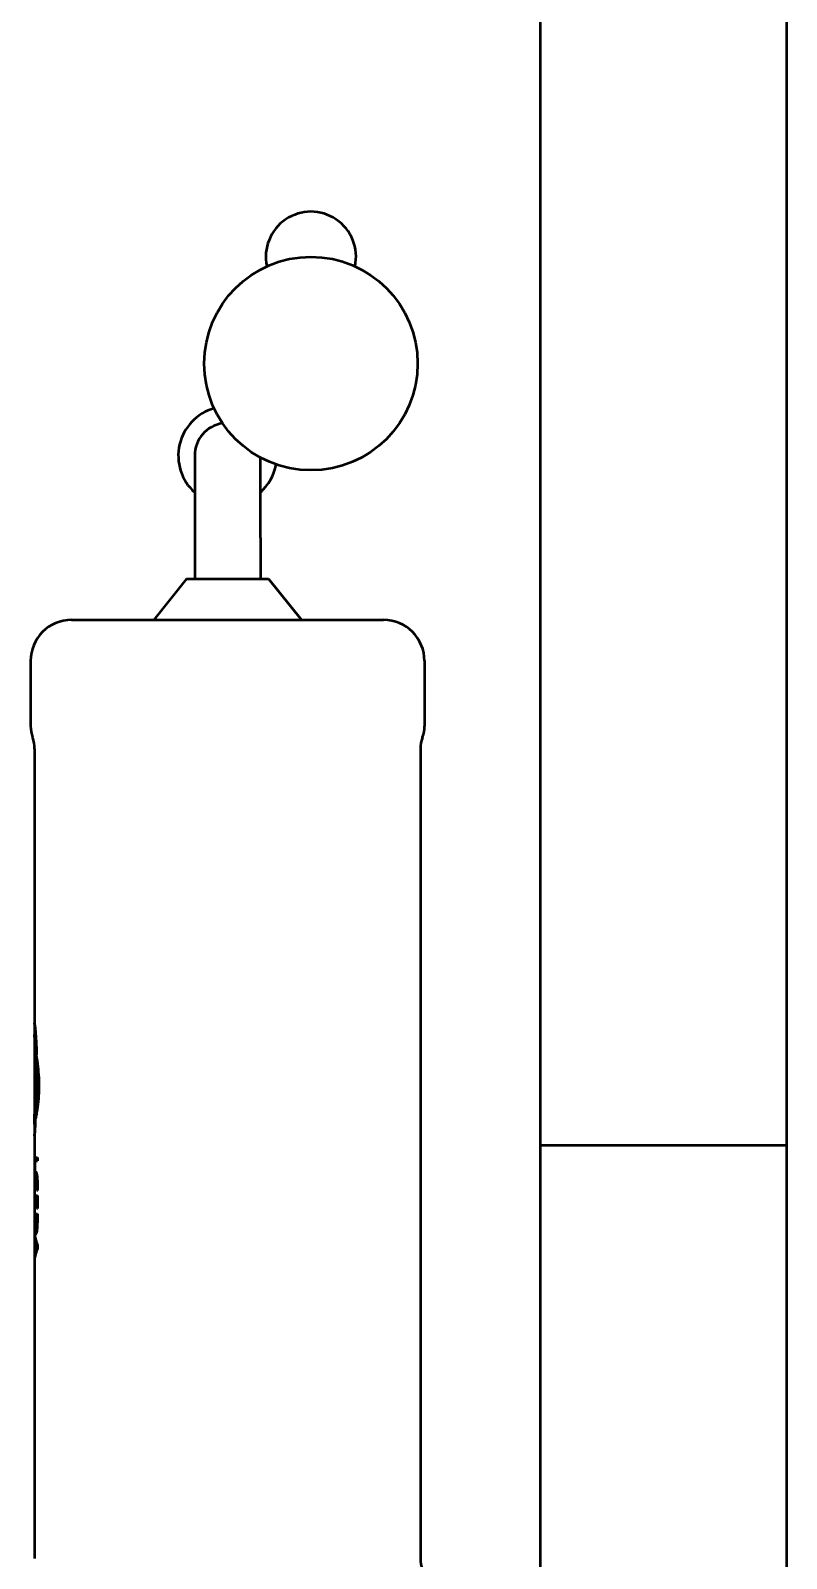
# Model space of a CAD drawing. Header units: millimetres. Extents: x -106 to 841, y -50 to 594.
# Drawn here: x 293.62 to 302.83, y 336.49 to 355.1 of the extents above; entities that cross this region are included whole.
import ezdxf

# ---------------------------------------------------------------- set-up
doc = ezdxf.new("R2010")
doc.units = ezdxf.units.MM
doc.layers.add('Visible (ISO)', color=7, linetype='Continuous', lineweight=50)

msp = doc.modelspace()

# ---------------------------------------------------------------- linework, layer by layer
at = {"layer": 'Visible (ISO)'}
for p, q in [((299.831, 375.018), (299.831, 300.018)), ((302.831, 372.518), (302.831, 302.518)), ((295.621, 349.92), (295.621, 348.92)), ((296.421, 348.92), (296.421, 349.898)), ((295.621, 348.92), (295.621, 348.42)), ((296.421, 348.92), (296.421, 348.42)), ((295.521, 348.42), (295.121, 347.92)), ((295.521, 348.42), (296.521, 348.42)), ((296.521, 348.42), (296.921, 347.92)), ((294.121, 347.92), (297.921, 347.92)), ((293.621, 347.42), (293.621, 346.628)), ((298.421, 347.42), (298.421, 346.628)), ((293.647, 346.487), (293.645, 346.492)), ((298.395, 346.487), (298.397, 346.492)), ((293.671, 346.35), (293.671, 343.008)), ((298.371, 346.35), (298.371, 336.491)), ((293.67, 343.01), (293.671, 343.01)), ((293.67, 343.008), (293.67, 342.871)), ((293.671, 342.851), (293.671, 341.847)), ((293.691, 342.606), (293.692, 342.606)), ((293.67, 342.086), (293.671, 342.086)), ((293.672, 341.929), (293.672, 341.946)), ((293.679, 341.839), (293.68, 341.839)), ((293.701, 341.955), (293.702, 341.955)), ((293.67, 341.78), (293.67, 341.638)), ((293.671, 341.638), (293.671, 336.491)), ((302.831, 341.518), (299.831, 341.518)), ((293.672, 341.375), (293.673, 341.375)), ((293.672, 341.214), (293.672, 341.375)), ((293.674, 341.335), (293.674, 341.214)), ((293.675, 341.214), (293.675, 341.335)), ((293.705, 341.373), (293.706, 341.373)), ((293.705, 341.373), (293.705, 341.334)), ((293.705, 341.334), (293.706, 341.334)), ((293.706, 341.334), (293.706, 341.373)), ((293.674, 341.214), (293.675, 341.214)), ((293.683, 341.201), (293.684, 341.201)), ((293.672, 340.912), (293.673, 340.912)), ((293.672, 340.748), (293.672, 340.912)), ((293.673, 340.873), (293.673, 340.748)), ((293.674, 340.973), (293.675, 340.973)), ((293.674, 340.748), (293.674, 340.873)), ((293.681, 340.763), (293.682, 340.872)), ((293.685, 340.872), (293.685, 340.763)), ((293.686, 340.763), (293.686, 340.872)), ((293.698, 340.753), (293.699, 340.871)), ((293.703, 340.971), (293.704, 340.971)), ((293.704, 340.91), (293.705, 340.91)), ((293.704, 340.91), (293.704, 340.753)), ((293.705, 340.753), (293.705, 340.91)), ((293.672, 340.691), (293.673, 340.691)), ((293.672, 340.607), (293.672, 340.691)), ((293.673, 340.748), (293.674, 340.748)), ((293.685, 340.763), (293.686, 340.763)), ((293.704, 340.753), (293.705, 340.753)), ((293.704, 340.688), (293.705, 340.688)), ((293.704, 340.688), (293.704, 340.601)), ((293.705, 340.601), (293.705, 340.688)), ((293.673, 340.607), (293.673, 340.651)), ((293.674, 340.651), (293.674, 340.607)), ((293.698, 340.649), (293.698, 340.603)), ((293.672, 340.425), (293.673, 340.425)), ((293.672, 340.382), (293.672, 340.425)), ((293.676, 340.225), (293.676, 340.352)), ((293.679, 340.237), (293.679, 340.339)), ((293.68, 340.335), (293.68, 340.241)), ((293.683, 340.441), (293.684, 340.441)), ((293.672, 340.151), (293.672, 340.194)), ((293.672, 340.151), (293.673, 340.151)), ((293.697, 340.287), (293.697, 340.287)), ((293.704, 340.307), (293.705, 340.307)), ((293.704, 340.307), (293.704, 340.265)), ((293.704, 340.265), (293.705, 340.265)), ((293.705, 340.265), (293.705, 340.307))]:
    msp.add_line(p, q, dxfattribs=at)
msp.add_circle((297.037, 351.042), 1.3, dxfattribs=at)
for centre, radius, start, end in [((297.037, 352.342), 0.55, 347.7872, 192.2129), ((296.021, 349.92), 0.6, 105.8902, 228.1894), ((296.021, 349.92), 0.4, 98.8939, 180), ((296.021, 349.92), 0.6, 311.81, 349.7862), ((294.121, 347.42), 0.5, 90, 180), ((297.921, 347.42), 0.5, 0, 90), ((294.021, 346.628), 0.4, 180, 200), ((293.271, 346.35), 0.4, 0, 20), ((298.771, 346.35), 0.4, 160, 180), ((298.021, 346.628), 0.4, 340, 0), ((298.771, 336.491), 0.4, 180, 200)]:
    msp.add_arc(centre, radius, start, end, dxfattribs=at)
for centre, major_axis, ratio, start_param, end_param in [((304.921, 342.069), (-11.252, 0), 0.88961, 6.269854, 6.28153), ((296.021, 342.09), (-2.351, 0), 0.575426, 0.003645, 0.029168), ((296.021, 341.376), (-2.351, 0), 0.007092, 0.042764, 0.173372), ((296.021, 341.376), (-2.35, 0), 0.007092, 0.042783, 0.173446), ((296.021, 341.336), (-2.351, 0), 0.007092, 0.057457, 0.173251), ((296.021, 341.215), (2.351, 0), 0.007092, 3.183872, 3.198684), ((296.021, 340.974), (2.351, 0), 0.007092, 3.188524, 3.204602), ((296.021, 340.913), (-2.351, 0), 0.007092, 0.041367, 0.171955), ((296.021, 340.913), (-2.35, 0), 0.007092, 0.041385, 0.172029), ((296.021, 340.874), (2.351, 0), 0.007092, 3.197653, 3.241439), ((296.021, 340.874), (2.351, 0), 0.007092, 3.256385, 3.298301), ((296.021, 340.974), (2.351, 0), 0.007092, 3.292834, 3.310575), ((296.021, 340.749), (2.351, 0), 0.007092, 3.182465, 3.197276), ((296.021, 340.691), (-2.351, 0), 0.007092, 0.040698, 0.171276), ((296.021, 340.691), (-2.35, 0), 0.007092, 0.040715, 0.17135), ((296.021, 340.764), (2.351, 0), 0.007092, 3.241109, 3.256054), ((296.021, 340.756), (2.351, 0), 0.007092, 3.297941, 3.31307), ((296.021, 340.652), (-2.351, 0), 0.007092, 0.055389, 0.156028), ((296.37, 340.462), (-2.701, 0), 0.362554, 0.03714, 0.158676), ((296.021, 340.415), (2.351, 0), 0.35939, 3.181359, 3.216822), ((296.37, 340.462), (-2.699, 0), 0.362554, 0.037156, 0.158744), ((296.332, 340.417), (-2.662, 0), 0.3452, 0.084394, 0.135319), ((296.342, 340.117), (-2.672, 0), 0.349299, 6.123781, 6.246618), ((296.021, 340.161), (2.351, 0), 0.36484, 3.066748, 3.102392), ((296.342, 340.117), (-2.671, 0), 0.349299, 6.123713, 6.246602), ((296.312, 340.162), (-2.642, 0), 0.33493, 6.147368, 6.198751)]:
    msp.add_ellipse(centre, major_axis=major_axis, ratio=ratio, start_param=start_param, end_param=end_param, dxfattribs=at)
for points, knots in [([(293.67, 343.01), (293.67, 343.01), (293.67, 343.009), (293.67, 343.007), (293.67, 343.005), (293.67, 342.999), (293.671, 342.992), (293.674, 342.965), (293.677, 342.939), (293.68, 342.906)], [-0.02752903, -0.02752903, -0.02752903, -0.02752903, -0.02440837, -0.02440837, -0.02099819, -0.02099819, -0.01377998, -0.01377998, 0, 0, 0, 0]), ([(293.681, 342.906), (293.678, 342.939), (293.675, 342.965), (293.672, 342.992), (293.671, 342.999), (293.671, 343.005), (293.671, 343.007), (293.671, 343.008), (293.671, 343.008), (293.671, 343.008)], [0, 0, 0, 0, 0.01378325, 0.01378325, 0.02099863, 0.02099863, 0.02440866, 0.02440866, 0.02471944, 0.02471944, 0.02471944, 0.02471944]), ([(293.678, 342.655), (293.678, 342.66), (293.678, 342.666), (293.677, 342.678), (293.677, 342.684), (293.677, 342.708), (293.677, 342.725), (293.675, 342.766), (293.674, 342.789), (293.672, 342.828), (293.671, 342.844), (293.67, 342.861), (293.67, 342.866), (293.67, 342.87), (293.67, 342.871), (293.67, 342.871)], [-0.03413203, -0.03413203, -0.03413203, -0.03413203, -0.03242295, -0.03242295, -0.03054113, -0.03054113, -0.02519453, -0.02519453, -0.01707212, -0.01707212, -0.00860337, -0.00860337, -0.00430527, -0.00430527, -0.00247494, -0.00247494, -0.00247494, -0.00247494]), ([(293.68, 342.906), (293.683, 342.873), (293.686, 342.834), (293.69, 342.766), (293.691, 342.74), (293.692, 342.695), (293.692, 342.675), (293.692, 342.656)], [-0.02785024, -0.02785024, -0.02785024, -0.02785024, -0.01390342, -0.01390342, -0.00580587, -0.00580587, 0, 0, 0, 0]), ([(293.693, 342.656), (293.693, 342.675), (293.693, 342.695), (293.692, 342.74), (293.691, 342.766), (293.687, 342.834), (293.684, 342.873), (293.681, 342.906)], [0, 0, 0, 0, 0.00580544, 0.00580544, 0.01390359, 0.01390359, 0.02785027, 0.02785027, 0.02785027, 0.02785027]), ([(293.675, 342.54), (293.675, 342.549), (293.676, 342.559), (293.676, 342.569), (293.676, 342.579), (293.677, 342.589), (293.677, 342.599), (293.677, 342.617), (293.678, 342.636), (293.678, 342.655)], [0, 0, 0, 0, 0.0000324982, 0.0000324982, 0.0000324982, 0.0000649842, 0.0000649842, 0.0000649842, 0.0001210088, 0.0001210088, 0.0001210088, 0.0001210088]), ([(293.692, 342.656), (293.692, 342.651), (293.692, 342.647), (293.692, 342.643), (293.692, 342.638), (293.692, 342.634), (293.692, 342.63), (293.691, 342.622), (293.691, 342.614), (293.691, 342.606)], [0, 0, 0, 0, 0.00001312132, 0.00001312132, 0.00001312132, 0.00002623838, 0.00002623838, 0.00002623838, 0.00005010707, 0.00005010707, 0.00005010707, 0.00005010707]), ([(293.691, 342.606), (293.692, 342.599), (293.694, 342.592), (293.695, 342.584), (293.696, 342.577), (293.698, 342.569), (293.699, 342.561), (293.701, 342.545), (293.704, 342.528), (293.706, 342.51)], [0, 0, 0, 0, 0.0000348254, 0.0000348254, 0.0000348254, 0.0000696653, 0.0000696653, 0.0000696653, 0.0001364177, 0.0001364177, 0.0001364177, 0.0001364177]), ([(293.692, 342.606), (293.692, 342.61), (293.692, 342.615), (293.692, 342.619), (293.692, 342.623), (293.693, 342.628), (293.693, 342.632), (293.693, 342.64), (293.693, 342.648), (293.693, 342.656)], [0, 0, 0, 0, 0.00001311515, 0.00001311515, 0.00001311515, 0.00002623177, 0.00002623177, 0.00002623177, 0.00005013041, 0.00005013041, 0.00005013041, 0.00005013041]), ([(293.707, 342.51), (293.706, 342.519), (293.705, 342.529), (293.703, 342.537), (293.702, 342.546), (293.701, 342.555), (293.699, 342.563), (293.697, 342.578), (293.695, 342.592), (293.692, 342.606)], [0, 0, 0, 0, 0.0000348571, 0.0000348571, 0.0000348571, 0.0000696973, 0.0000696973, 0.0000696973, 0.0001363039, 0.0001363039, 0.0001363039, 0.0001363039]), ([(293.698, 342.248), (293.698, 342.259), (293.698, 342.27), (293.698, 342.294), (293.697, 342.306), (293.696, 342.358), (293.693, 342.394), (293.688, 342.452), (293.685, 342.475), (293.68, 342.513), (293.677, 342.529), (293.675, 342.54)], [-0.0383786, -0.0383786, -0.0383786, -0.0383786, -0.03501509, -0.03501509, -0.03124312, -0.03124312, -0.01921639, -0.01921639, -0.00992973, -0.00992973, 0, 0, 0, 0]), ([(293.706, 342.51), (293.711, 342.472), (293.715, 342.43), (293.719, 342.361), (293.721, 342.335), (293.722, 342.289), (293.722, 342.269), (293.722, 342.249)], [-0.02795039, -0.02795039, -0.02795039, -0.02795039, -0.01395151, -0.01395151, -0.00600391, -0.00600391, 0, 0, 0, 0]), ([(293.723, 342.249), (293.723, 342.269), (293.723, 342.289), (293.722, 342.335), (293.721, 342.361), (293.716, 342.43), (293.712, 342.472), (293.707, 342.51)], [0, 0, 0, 0, 0.00600421, 0.00600421, 0.01395392, 0.01395392, 0.02795043, 0.02795043, 0.02795043, 0.02795043]), ([(293.672, 341.946), (293.673, 341.95), (293.676, 341.963), (293.681, 341.998), (293.684, 342.02), (293.69, 342.074), (293.693, 342.108), (293.696, 342.163), (293.697, 342.182), (293.698, 342.217), (293.698, 342.232), (293.698, 342.248)], [-0.04473034, -0.04473034, -0.04473034, -0.04473034, -0.03262313, -0.03262313, -0.02235342, -0.02235342, -0.01055376, -0.01055376, -0.00462282, -0.00462282, 0, 0, 0, 0]), ([(293.722, 342.249), (293.722, 342.226), (293.722, 342.204), (293.72, 342.151), (293.718, 342.121), (293.712, 342.041), (293.706, 341.995), (293.701, 341.955)], [-0.0324166, -0.0324166, -0.0324166, -0.0324166, -0.02564852, -0.02564852, -0.01622691, -0.01622691, 0, 0, 0, 0]), ([(293.702, 341.955), (293.707, 341.995), (293.713, 342.041), (293.719, 342.121), (293.721, 342.151), (293.723, 342.204), (293.723, 342.226), (293.723, 342.249)], [0, 0, 0, 0, 0.01622663, 0.01622663, 0.02564905, 0.02564905, 0.03241667, 0.03241667, 0.03241667, 0.03241667]), ([(293.67, 341.78), (293.67, 341.785), (293.67, 341.791), (293.67, 341.797), (293.67, 341.808), (293.67, 341.823), (293.671, 341.839), (293.671, 341.855), (293.671, 341.873), (293.671, 341.891), (293.671, 341.904), (293.672, 341.916), (293.672, 341.929)], [0.0000831317, 0.0000831317, 0.0000831317, 0.0000831317, 0.000113004, 0.000113004, 0.000113004, 0.0001696717, 0.0001696717, 0.0001696717, 0.000226957, 0.000226957, 0.000226957, 0.000264275, 0.000264275, 0.000264275, 0.000264275]), ([(293.679, 341.839), (293.678, 341.806), (293.677, 341.776), (293.674, 341.725), (293.673, 341.704), (293.671, 341.672), (293.67, 341.66), (293.67, 341.646), (293.67, 341.641), (293.67, 341.635), (293.67, 341.632), (293.67, 341.629), (293.67, 341.628), (293.671, 341.627), (293.671, 341.627), (293.671, 341.627)], [-0.03805967, -0.03805967, -0.03805967, -0.03805967, -0.02774944, -0.02774944, -0.01904787, -0.01904787, -0.01178072, -0.01178072, -0.00798568, -0.00798568, -0.00461383, -0.00461383, -0.00241648, -0.00241648, -0.00105171, -0.00105171, -0.00105171, -0.00105171]), ([(293.671, 341.638), (293.671, 341.641), (293.671, 341.646), (293.671, 341.66), (293.672, 341.672), (293.674, 341.704), (293.675, 341.725), (293.678, 341.775), (293.679, 341.806), (293.68, 341.839)], [0.00802162, 0.00802162, 0.00802162, 0.00802162, 0.011762, 0.011762, 0.01898646, 0.01898646, 0.02767971, 0.02767971, 0.03805986, 0.03805986, 0.03805986, 0.03805986]), ([(293.701, 341.955), (293.697, 341.929), (293.693, 341.906), (293.685, 341.867), (293.682, 341.851), (293.679, 341.839)], [-0.02106731, -0.02106731, -0.02106731, -0.02106731, -0.01053672, -0.01053672, 0, 0, 0, 0]), ([(293.68, 341.839), (293.683, 341.851), (293.686, 341.867), (293.694, 341.906), (293.698, 341.929), (293.702, 341.955)], [0, 0, 0, 0, 0.01053613, 0.01053613, 0.0210674, 0.0210674, 0.0210674, 0.0210674]), ([(293.672, 341.058), (293.672, 341.069), (293.672, 341.08), (293.672, 341.091), (293.672, 341.106), (293.672, 341.121), (293.673, 341.134), (293.673, 341.145), (293.673, 341.154), (293.674, 341.162)], [0, 0, 0, 0, 0.000032935, 0.000032935, 0.000032935, 0.0000801277, 0.0000801277, 0.0000801277, 0.0001163503, 0.0001163503, 0.0001163503, 0.0001163503]), ([(293.672, 340.973), (293.672, 340.985), (293.672, 340.998), (293.672, 341.027), (293.672, 341.042), (293.672, 341.058)], [-0.008697232, -0.008697232, -0.008697232, -0.008697232, -0.00465646, -0.00465646, 0, 0, 0, 0]), ([(293.675, 341.13), (293.675, 341.125), (293.675, 341.118), (293.674, 341.112), (293.674, 341.103), (293.674, 341.092), (293.673, 341.082), (293.673, 341.072), (293.673, 341.062), (293.673, 341.052)], [0, 0, 0, 0, 0.00002438447, 0.00002438447, 0.00002438447, 0.00005708586, 0.00005708586, 0.00005708586, 0.00008729526, 0.00008729526, 0.00008729526, 0.00008729526]), ([(293.674, 341.162), (293.674, 341.169), (293.675, 341.175), (293.676, 341.185), (293.677, 341.189), (293.679, 341.199), (293.681, 341.201), (293.683, 341.201)], [-0.0120589, -0.0120589, -0.0120589, -0.0120589, -0.00894983, -0.00894983, -0.00602335, -0.00602335, 0, 0, 0, 0]), ([(293.674, 341.052), (293.674, 341.06), (293.674, 341.068), (293.674, 341.076), (293.675, 341.087), (293.675, 341.098), (293.675, 341.108), (293.675, 341.116), (293.676, 341.124), (293.676, 341.13)], [0, 0, 0, 0, 0.00002431651, 0.00002431651, 0.00002431651, 0.00005906662, 0.00005906662, 0.00005906662, 0.00008743128, 0.00008743128, 0.00008743128, 0.00008743128]), ([(293.683, 341.159), (293.681, 341.159), (293.68, 341.158), (293.678, 341.151), (293.677, 341.148), (293.676, 341.14), (293.676, 341.135), (293.675, 341.13)], [-0.009476427, -0.009476427, -0.009476427, -0.009476427, -0.00474829, -0.00474829, -0.002423593, -0.002423593, 0, 0, 0, 0]), ([(293.676, 341.13), (293.677, 341.136), (293.677, 341.142), (293.678, 341.146), (293.679, 341.152), (293.68, 341.156), (293.681, 341.157), (293.682, 341.159), (293.683, 341.159), (293.683, 341.159)], [0, 0, 0, 0, 0.00002762, 0.00002762, 0.00002762, 0.00006711915, 0.00006711915, 0.00006711915, 0.00008834995, 0.00008834995, 0.00008834995, 0.00008834995]), ([(293.683, 341.201), (293.685, 341.201), (293.688, 341.198), (293.692, 341.186), (293.693, 341.182), (293.696, 341.17), (293.697, 341.164), (293.698, 341.156)], [-0.01312145, -0.01312145, -0.01312145, -0.01312145, -0.00652974, -0.00652974, -0.00329494, -0.00329494, 0, 0, 0, 0]), ([(293.694, 341.127), (293.693, 341.133), (293.692, 341.139), (293.691, 341.144), (293.69, 341.15), (293.688, 341.154), (293.686, 341.157), (293.685, 341.159), (293.684, 341.159), (293.683, 341.159)], [0, 0, 0, 0, 0.0000290248, 0.0000290248, 0.0000290248, 0.0000706855, 0.0000706855, 0.0000706855, 0.0001001312, 0.0001001312, 0.0001001312, 0.0001001312]), ([(293.699, 341.156), (293.698, 341.164), (293.696, 341.172), (293.695, 341.178), (293.693, 341.187), (293.69, 341.193), (293.688, 341.197), (293.687, 341.199), (293.685, 341.201), (293.684, 341.201)], [0, 0, 0, 0, 0.0000371314, 0.0000371314, 0.0000371314, 0.0000894285, 0.0000894285, 0.0000894285, 0.0001306939, 0.0001306939, 0.0001306939, 0.0001306939]), ([(293.7, 341.043), (293.7, 341.051), (293.699, 341.058), (293.699, 341.073), (293.699, 341.081), (293.698, 341.096), (293.697, 341.104), (293.696, 341.116), (293.695, 341.122), (293.694, 341.127)], [-0.009289656, -0.009289656, -0.009289656, -0.009289656, -0.007107948, -0.007107948, -0.004645797, -0.004645797, -0.002166569, -0.002166569, 0, 0, 0, 0]), ([(293.698, 341.156), (293.699, 341.149), (293.7, 341.142), (293.702, 341.124), (293.703, 341.115), (293.704, 341.094), (293.705, 341.083), (293.705, 341.063), (293.706, 341.053), (293.706, 341.043)], [-0.01248134, -0.01248134, -0.01248134, -0.01248134, -0.0095703, -0.0095703, -0.00623372, -0.00623372, -0.0028846, -0.0028846, 0, 0, 0, 0]), ([(293.707, 341.043), (293.707, 341.053), (293.706, 341.063), (293.706, 341.083), (293.705, 341.094), (293.704, 341.115), (293.703, 341.125), (293.701, 341.142), (293.7, 341.149), (293.699, 341.156)], [0, 0, 0, 0, 0.00288677, 0.00288677, 0.00623986, 0.00623986, 0.00957295, 0.00957295, 0.01248135, 0.01248135, 0.01248135, 0.01248135]), ([(293.673, 341.052), (293.673, 341.045), (293.673, 341.038), (293.673, 341.023), (293.673, 341.016), (293.674, 340.997), (293.674, 340.984), (293.674, 340.973)], [-0.008270165, -0.008270165, -0.008270165, -0.008270165, -0.006122113, -0.006122113, -0.003997843, -0.003997843, 0, 0, 0, 0]), ([(293.675, 340.973), (293.675, 340.979), (293.675, 340.986), (293.675, 340.993), (293.675, 341), (293.675, 341.008), (293.674, 341.015), (293.674, 341.027), (293.674, 341.04), (293.674, 341.052)], [0, 0, 0, 0, 0.00002271919, 0.00002271919, 0.00002271919, 0.00004542092, 0.00004542092, 0.00004542092, 0.00008240114, 0.00008240114, 0.00008240114, 0.00008240114]), ([(293.697, 340.972), (293.697, 340.977), (293.698, 340.983), (293.698, 340.989), (293.698, 340.995), (293.699, 341.002), (293.699, 341.008), (293.699, 341.019), (293.7, 341.031), (293.7, 341.043)], [0, 0, 0, 0, 0.00001964003, 0.00001964003, 0.00001964003, 0.00003928259, 0.00003928259, 0.00003928259, 0.0000750997, 0.0000750997, 0.0000750997, 0.0000750997]), ([(293.706, 341.043), (293.706, 341.037), (293.705, 341.03), (293.705, 341.017), (293.705, 341.01), (293.705, 340.993), (293.704, 340.982), (293.703, 340.971)], [-0.007374217, -0.007374217, -0.007374217, -0.007374217, -0.005417549, -0.005417549, -0.003378136, -0.003378136, 0, 0, 0, 0]), ([(293.704, 340.971), (293.705, 340.982), (293.706, 340.993), (293.706, 341.01), (293.706, 341.017), (293.707, 341.03), (293.707, 341.037), (293.707, 341.043)], [0, 0, 0, 0, 0.003378134, 0.003378134, 0.005417635, 0.005417635, 0.007374222, 0.007374222, 0.007374222, 0.007374222]), ([(293.674, 340.488), (293.673, 340.497), (293.673, 340.507), (293.673, 340.517), (293.672, 340.533), (293.672, 340.55), (293.672, 340.568), (293.672, 340.58), (293.672, 340.594), (293.672, 340.607)], [0, 0, 0, 0, 0.0000364601, 0.0000364601, 0.0000364601, 0.0000897481, 0.0000897481, 0.0000897481, 0.0001290641, 0.0001290641, 0.0001290641, 0.0001290641]), ([(293.675, 340.516), (293.675, 340.523), (293.674, 340.531), (293.674, 340.54), (293.674, 340.551), (293.674, 340.564), (293.673, 340.577), (293.673, 340.587), (293.673, 340.597), (293.673, 340.607)], [0, 0, 0, 0, 0.00002938053, 0.00002938053, 0.00002938053, 0.00006924515, 0.00006924515, 0.00006924515, 0.00009843583, 0.00009843583, 0.00009843583, 0.00009843583]), ([(293.674, 340.607), (293.674, 340.597), (293.674, 340.587), (293.674, 340.578), (293.675, 340.563), (293.675, 340.549), (293.675, 340.536), (293.676, 340.529), (293.676, 340.522), (293.676, 340.516)], [0, 0, 0, 0, 0.00002915435, 0.00002915435, 0.00002915435, 0.00007338834, 0.00007338834, 0.00007338834, 0.00009880495, 0.00009880495, 0.00009880495, 0.00009880495]), ([(293.683, 340.483), (293.681, 340.483), (293.68, 340.485), (293.678, 340.493), (293.677, 340.496), (293.676, 340.504), (293.676, 340.51), (293.675, 340.516)], [-0.009770045, -0.009770045, -0.009770045, -0.009770045, -0.004897565, -0.004897565, -0.002507321, -0.002507321, 0, 0, 0, 0]), ([(293.676, 340.516), (293.677, 340.509), (293.677, 340.503), (293.678, 340.498), (293.679, 340.492), (293.68, 340.488), (293.681, 340.485), (293.682, 340.484), (293.683, 340.483), (293.684, 340.483)], [0, 0, 0, 0, 0.00002866472, 0.00002866472, 0.00002866472, 0.00006638297, 0.00006638297, 0.00006638297, 0.00009394185, 0.00009394185, 0.00009394185, 0.00009394185]), ([(293.694, 340.515), (293.693, 340.509), (293.692, 340.503), (293.691, 340.499), (293.69, 340.493), (293.688, 340.489), (293.687, 340.486), (293.686, 340.483), (293.684, 340.482), (293.683, 340.483)], [0, 0, 0, 0, 0.00002595317, 0.00002595317, 0.00002595317, 0.00005944273, 0.00005944273, 0.00005944273, 0.00009568467, 0.00009568467, 0.00009568467, 0.00009568467]), ([(293.698, 340.603), (293.698, 340.596), (293.698, 340.588), (293.698, 340.572), (293.698, 340.564), (293.697, 340.548), (293.696, 340.54), (293.695, 340.527), (293.695, 340.521), (293.694, 340.515)], [-0.009493715, -0.009493715, -0.009493715, -0.009493715, -0.007220582, -0.007220582, -0.004754477, -0.004754477, -0.002166427, -0.002166427, 0, 0, 0, 0]), ([(293.704, 340.601), (293.704, 340.592), (293.704, 340.582), (293.703, 340.561), (293.703, 340.55), (293.701, 340.52), (293.7, 340.502), (293.697, 340.486)], [-0.012617, -0.012617, -0.012617, -0.012617, -0.00967464, -0.00967464, -0.00632404, -0.00632404, 0, 0, 0, 0]), ([(293.698, 340.486), (293.701, 340.502), (293.702, 340.52), (293.704, 340.55), (293.704, 340.561), (293.705, 340.582), (293.705, 340.592), (293.705, 340.601)], [0, 0, 0, 0, 0.00634647, 0.00634647, 0.00968424, 0.00968424, 0.01261775, 0.01261775, 0.01261775, 0.01261775]), ([(293.683, 340.441), (293.681, 340.441), (293.679, 340.444), (293.677, 340.456), (293.676, 340.461), (293.675, 340.473), (293.674, 340.48), (293.674, 340.488)], [-0.01273476, -0.01273476, -0.01273476, -0.01273476, -0.00635959, -0.00635959, -0.00331441, -0.00331441, 0, 0, 0, 0]), ([(293.697, 340.486), (293.696, 340.478), (293.695, 340.471), (293.694, 340.465), (293.692, 340.457), (293.69, 340.45), (293.688, 340.447), (293.687, 340.443), (293.685, 340.441), (293.683, 340.441)], [0, 0, 0, 0, 0.000032823, 0.000032823, 0.000032823, 0.0000769355, 0.0000769355, 0.0000769355, 0.0001223582, 0.0001223582, 0.0001223582, 0.0001223582]), ([(293.684, 340.441), (293.685, 340.441), (293.687, 340.442), (293.688, 340.444), (293.69, 340.447), (293.692, 340.452), (293.694, 340.46), (293.695, 340.467), (293.697, 340.476), (293.698, 340.486)], [0, 0, 0, 0, 0.0000327289, 0.0000327289, 0.0000327289, 0.0000804287, 0.0000804287, 0.0000804287, 0.0001225582, 0.0001225582, 0.0001225582, 0.0001225582]), ([(293.697, 340.287), (293.697, 340.286), (293.696, 340.285), (293.695, 340.284), (293.695, 340.283), (293.694, 340.282)], [-0.001817193, -0.001817193, -0.001817193, -0.001817193, -0.000942581, -0.000942581, 0, 0, 0, 0])]:
    msp.add_open_spline(points, degree=3, knots=knots, dxfattribs=at)
msp.add_open_spline([(293.694, 340.293), (293.695, 340.29), (293.696, 340.289), (293.697, 340.287)], degree=3, dxfattribs=at)

doc.saveas('drawing.dxf')
